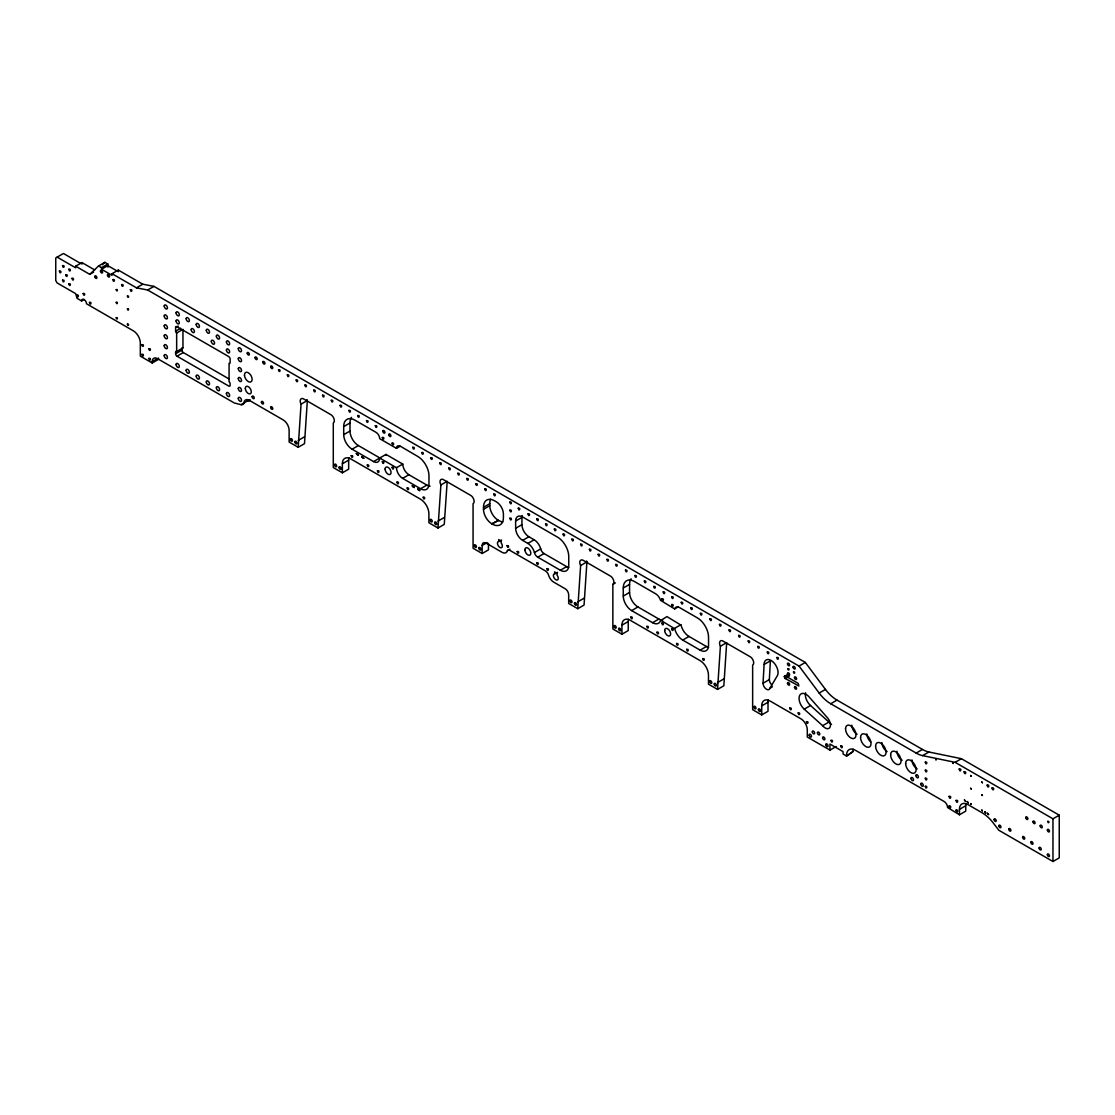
<?xml version="1.0" encoding="UTF-8"?>
<svg xmlns="http://www.w3.org/2000/svg" width="1115" height="1115" viewBox="0 0 1115 1115"><rect width="100%" height="100%" fill="white"/><g stroke="black" fill="none" stroke-linecap="round" stroke-linejoin="round"><path stroke-width="1.5" d="M772.43 686.798L769.921 688.248A4.948 2.857 60 0 1 766.089 688.986A4.948 2.857 60 0 1 763.05 683.23L764.096 664.47L770.395 660.847L769.336 679.606A4.948 2.857 60 0 0 771.928 685M784.361 676.415L785.281 675.885L798.256 683.397L798.856 685.99L785.044 678.38L784.361 676.415L786.883 674.965M306.946 399.63A4.962 2.857 60 0 0 307.35 400.508L304.493 443.672L298.207 447.296L301.05 404.146A4.962 2.857 60 0 1 301.44 398.626L302.012 398.501A4.962 2.857 60 0 1 304.019 399.17L330.848 414.655A4.948 2.857 60 0 1 332.786 416.466L333.315 417.275A4.948 2.857 60 0 1 333.287 422.989L333.287 467.561L342.375 472.802L348.661 469.178L348.661 460.133A11.861 6.843 60 0 1 348.953 457.791M586.518 561.026A4.962 2.857 60 0 0 586.908 561.918L584.065 605.069L577.765 608.706L580.622 565.542A4.962 2.857 60 0 1 581.013 560.037L581.57 559.911A4.962 2.857 60 0 1 583.577 560.566L610.407 576.065A4.948 2.857 60 0 1 612.358 577.877L612.888 578.685A4.948 2.857 60 0 1 612.86 584.385L612.86 628.958L621.933 634.212L628.233 630.574L628.233 621.543A11.861 6.843 60 0 1 628.512 619.201M720.402 646.254L726.687 642.616L723.844 685.781L717.544 689.404L720.402 646.254A4.962 2.857 60 0 1 720.792 640.735L721.363 640.609A4.962 2.857 60 0 1 723.356 641.278L750.186 656.763A4.948 2.857 60 0 1 752.137 658.575L752.667 659.383A4.948 2.857 60 0 1 752.639 665.097L752.639 709.67L761.726 714.91L768.012 711.286L768.012 702.241A11.861 6.843 60 0 1 768.305 699.899M440.899 484.914L447.199 481.276L444.272 524.371L437.986 528.008L440.899 484.914A4.962 2.857 60 0 1 441.233 479.366L441.805 479.227A4.962 2.857 60 0 1 443.798 479.868L470.628 495.353A4.948 2.857 60 0 1 472.579 497.165L473.108 497.987A4.948 2.857 60 0 1 473.067 503.687L473.067 548.259L482.154 553.5L488.454 549.876L488.454 543.451M708.61 647.439A11.861 6.843 60 0 1 706.436 646.519L689 636.456A11.861 6.843 60 0 1 681.028 625.153L666.951 616.609L660.554 620.595A11.861 6.843 60 0 1 652.582 622.686L631.661 610.602A11.861 6.843 60 0 1 623.271 596.079L623.271 588.009A15.819 9.129 60 0 1 634.449 581.542L655.676 593.807A7.415 4.279 60 0 1 660.526 600.344L674.645 608.943L678.408 606.769M674.645 608.943L674.77 608.567A7.415 4.279 60 0 1 679.62 607.619L697.349 617.863A15.819 9.129 60 0 1 708.541 637.236L708.541 645.306A11.861 6.843 60 0 1 700.15 650.143L682.715 640.08A11.861 6.843 60 0 1 674.742 628.776L660.665 620.247M769.921 688.248L777.141 676.038A9.882 5.7 60 0 0 772.89 661.753A9.882 5.7 60 0 0 764.096 664.47M57.144 257.119L75.667 267.823L75.667 266.206L89.785 274.36L98.594 265.955L104.88 262.332L107.82 264.018L107.82 265.635L118.302 271.684L118.302 270.081L112.016 273.705L112.016 275.321L101.535 269.272L101.535 267.656L107.82 264.018M102.371 264.729L104.88 262.332M75.667 266.206L81.953 262.569L94.663 269.914M89.785 274.36L93.562 272.172M101.535 269.272L107.82 265.635M80.531 263.363L63.444 253.495L55.75 257.927L55.75 280.534L57.144 282.945L75.667 293.649L77.06 298.318L81.604 300.952L84.127 299.489M112.016 273.705L136.476 287.837L142.762 284.2L153.954 286.374L805.337 662.449L825.448 689.418A29.659 17.115 60 0 0 837.017 700.109L922.467 749.447A29.659 17.115 60 0 0 928.893 751.998L961.409 758.688L1059.25 815.19L1059.25 857.881L1052.964 861.505L998.789 830.229L993.326 823.051A29.659 17.115 60 0 0 982.05 812.737L967.834 804.528A11.861 6.843 60 0 0 959.444 809.379L959.444 814.786L965.729 811.149L965.729 805.741A11.861 6.843 60 0 1 966.022 803.399M136.476 287.837L147.654 290.012L153.954 286.374M175.613 327.531A1.979 1.143 60 0 1 177.006 326.737L228.728 356.591A1.979 1.143 60 0 1 230.122 359.016L230.122 362.64A1.477 0.85 60 0 1 229.077 363.253L229.077 381.804A1.477 0.85 60 0 1 230.122 383.63L230.122 385.246A1.979 1.143 60 0 1 228.728 386.041L177.006 356.187A1.979 1.143 60 0 1 175.613 353.762L175.613 352.159A1.477 0.85 60 0 1 176.658 351.546L176.658 332.981A1.477 0.85 60 0 1 175.613 331.169L175.613 327.531L178.135 326.082M175.613 331.169L180.644 328.27M176.658 332.981L182.958 329.357L182.958 347.922A1.477 0.85 60 0 0 181.898 348.521L181.898 350.138A1.979 1.143 60 0 0 183.306 352.549L229.105 379.002M158.497 357.999L158.497 359.378L152.198 363.002L152.198 361.636L157.229 358.723M175.613 352.159L182.958 347.922M175.613 353.762L181.898 350.138M177.006 356.187L183.306 352.549M152.198 361.636A7.415 4.279 60 0 1 157.438 358.612L234.317 402.989L240.993 404.661L248.993 400.048M301.05 404.146L307.35 400.508M298.207 440.439L304.493 436.815M430.083 486.224A11.861 6.843 60 0 1 426.878 485.109L408.912 474.739A8.697 5.018 60 0 1 402.766 464.091L385.985 454.404L373.553 461.582L352.089 449.192A11.861 6.843 60 0 1 343.699 434.669L343.699 426.599L349.999 422.961A15.819 9.129 60 0 1 351.49 417.372M343.699 434.669L349.999 431.045L349.999 422.961M352.089 449.192L358.375 445.568L379.839 457.958A8.697 5.018 60 0 0 380.633 458.363M342.375 472.802L342.375 463.77L348.661 460.133M343.699 426.599A15.819 9.129 60 0 1 354.891 420.146L376.062 432.369A5.143 2.969 60 0 1 379.699 438.669L396.466 448.355L400.243 446.167L417.791 456.453A15.819 9.129 60 0 1 428.968 475.826L428.968 483.896A11.861 6.843 60 0 1 420.578 488.746L402.627 478.377A8.697 5.018 60 0 1 396.466 467.715L379.699 458.028A8.697 5.018 60 0 1 373.553 461.582M396.466 467.715L402.766 464.091M402.627 478.377L408.912 474.739M420.578 488.746L426.878 485.109M437.986 521.137L444.272 517.513M502.795 521.904A15.819 9.129 60 0 1 498.517 520.412L491.868 523.841A11.861 6.843 60 0 1 483.492 509.318L483.492 507.297L489.778 503.673A15.819 9.129 60 0 1 490.628 499.227M483.492 509.318L489.778 505.694L489.778 503.673M491.868 523.841L498.517 520.412M568.831 567.549A11.861 6.843 60 0 1 566.657 566.615L560.371 570.253L537.737 557.179A4.948 2.857 60 0 1 534.419 552.538L534.322 552.134A9.882 5.7 60 0 0 527.869 543.423L522.628 540.385A9.882 5.7 60 0 1 515.632 528.287L515.632 521.026L521.932 517.388A9.882 5.7 60 0 1 522.168 515.437M482.154 553.5L482.154 545.472L487.185 542.573M515.632 528.287L521.932 524.649L521.932 517.388M499.102 541.5L498.642 539.618L501.179 541.082L501.137 542.894A3.457 1.993 60 0 1 501.778 547.521A3.457 1.993 60 0 1 498.029 545.36A3.457 1.993 60 0 1 498.684 541.472L501.625 540.05M522.628 540.385L528.914 536.761L534.155 539.785A9.882 5.7 60 0 1 540.608 548.496L540.719 548.901A4.948 2.857 60 0 0 544.022 553.556L566.657 566.615M482.154 545.472A5.687 3.289 60 0 1 486.182 543.144L502.294 552.455A7.903 4.571 60 0 0 507.409 550.629L509.917 549.179M527.869 543.423L534.155 539.785M534.419 552.538L540.719 548.901M537.737 557.179L544.022 553.556M555.019 573.779L554.559 571.897L557.096 573.361L557.04 575.173A3.457 1.993 60 0 1 557.695 579.8A3.457 1.993 60 0 1 553.946 577.64A3.457 1.993 60 0 1 554.601 573.751L557.542 572.33M580.622 565.542L586.908 561.918M577.765 601.849L584.065 598.211M612.86 584.385L615.369 582.936M623.271 588.009L629.557 584.371A15.819 9.129 60 0 1 631.062 578.783M623.271 596.079L629.557 592.441L629.557 584.371M631.661 610.602L637.947 606.964L658.867 619.048A11.861 6.843 60 0 0 662.672 620.191M621.933 634.212L621.933 625.167L628.233 621.543M652.582 622.686L658.867 619.048M674.645 628.316L680.931 624.679M682.715 640.08L689 636.456M700.15 650.143L706.436 646.519M717.544 682.547L723.844 678.923M763.05 683.23L769.336 679.606M147.654 290.012L799.051 666.087L805.337 662.449M784.361 676.986L786.883 675.523M785.281 678.547L789.044 676.373M761.726 714.91L761.726 705.879L768.012 702.241M799.051 666.087L819.163 693.056L825.448 689.418M804.222 709.154L822.633 725.698A7.415 4.279 60 0 0 829.797 727.621A7.415 4.279 60 0 0 827.874 718.241L809.532 697.433A9.882 5.7 60 0 0 799.58 695.579A9.882 5.7 60 0 0 804.222 709.154L810.521 705.516L828.919 722.074A7.415 4.279 60 0 0 831.539 724.388M819.163 693.056A29.659 17.115 60 0 0 830.717 703.746L837.017 700.109M822.633 725.698L828.919 722.074M761.726 705.879A11.861 6.843 60 0 1 770.103 701.028L801.002 718.868A8.892 5.143 60 0 1 807.288 729.754L807.288 737.029L829.936 750.102L836.222 746.465M829.936 750.102L829.936 744.04L843.079 751.635L843.079 754.047L846.564 756.068L852.863 751.635A12.349 7.136 60 0 1 853.156 749.196M846.564 756.068L852.863 751.635M830.717 703.746L916.182 753.085L922.467 749.447M916.182 753.085A29.659 17.115 60 0 0 922.593 755.622L928.893 751.998M922.593 755.622L955.109 762.326L961.409 758.688M959.444 809.379L965.729 805.741M955.109 762.326L1052.964 818.814L1059.25 815.19M118.302 270.081L142.762 284.2M98.594 265.955L101.535 267.656M959.444 814.786L947.569 807.511A4.948 2.857 60 0 0 944.071 801.462L855.303 750.214A12.349 7.136 60 0 0 846.564 755.259M152.198 363.002L140.323 356.145L140.323 342.918A9.882 5.7 60 0 0 133.326 330.807L86.496 303.768A3.457 1.993 60 0 0 84.057 299.531A3.457 1.993 60 0 0 81.604 300.952M298.207 447.296L289.12 442.056L289.12 430.195A8.404 4.85 60 0 0 283.182 419.895L249.203 400.285A7.415 4.279 60 0 0 243.962 402.961A5.937 3.429 60 0 1 240.993 404.661M437.986 528.008L428.899 522.754L428.899 513.722A11.861 6.843 60 0 0 420.508 499.199L350.765 458.92A11.861 6.843 60 0 0 342.375 463.77M577.765 608.706L568.678 603.466L568.678 594.811A4.948 2.857 60 0 0 565.193 588.762L553.43 581.974A7.903 4.571 60 0 1 548.413 574.629A4.948 2.857 60 0 0 545.388 570.894L510.238 550.587A4.948 2.857 60 0 0 507.409 550.629M717.544 689.404L708.471 684.164L708.471 675.119A11.861 6.843 60 0 0 700.081 660.596L630.323 620.33A11.861 6.843 60 0 0 621.933 625.167M1052.964 818.814L1052.964 861.505M81.953 262.569L81.953 264.185M396.466 448.355A5.143 2.969 60 0 1 400.104 446.251M492.217 524.05A15.819 9.129 60 0 0 503.409 517.597L503.409 513.959A9.882 5.7 60 0 0 496.412 501.861L494.67 500.844A15.819 9.129 60 0 0 483.492 507.297M560.371 570.253A11.861 6.843 60 0 0 568.748 565.403L568.748 556.538A15.819 9.129 60 0 0 557.57 537.165L522.628 516.984A9.882 5.7 60 0 0 515.632 521.026M250.122 399.728A5.937 3.429 60 0 1 247.293 401.038M358.375 445.568A11.861 6.843 60 0 1 349.999 431.045M385.985 454.404A8.697 5.018 60 0 1 385.929 455.296M498.168 520.217A11.861 6.843 60 0 1 489.778 505.694M528.914 536.761A9.882 5.7 60 0 1 521.932 524.649M107.542 266.736A1.477 0.85 60 0 1 108.085 267.043M917.157 768.988A7.415 4.279 60 0 1 911.917 759.9M887.108 751.635A7.415 4.279 60 0 1 881.867 742.548M902.133 760.305A7.415 4.279 60 0 1 896.892 751.231M870.717 741.963A7.415 4.279 60 0 1 866.843 733.879M857.059 734.283A7.415 4.279 60 0 1 851.818 725.196M810.521 705.516A9.882 5.7 60 0 1 805.574 692.777M637.947 606.964A11.861 6.843 60 0 1 629.557 592.441M935.694 759.427L936.168 759.984L935.708 759.357M952.74 762.939L953.227 763.496L952.809 762.827M59.416 271.07C60.112 275.558 62.524 270.095 59.416 271.07M62.565 265.621C63.262 270.109 65.674 264.645 62.565 265.621M62.565 280.158C63.262 284.632 65.674 279.168 62.565 280.158M65.701 274.708C66.412 279.182 68.809 273.719 65.701 274.708M68.851 269.259C69.548 273.733 71.959 268.269 68.851 269.259M68.851 283.781C69.548 288.269 71.959 282.806 68.851 283.781M72.001 278.332C72.698 282.82 75.109 277.356 72.001 278.332M83.179 293.51C83.876 297.984 86.287 292.52 83.179 293.51M89.465 302.388C90.176 306.862 92.573 301.398 89.465 302.388M112.88 279.586C113.591 284.06 115.988 278.597 112.88 279.586M116.225 289.579C116.741 293.008 118.65 288.841 116.225 289.579M116.225 302.318C116.741 305.761 118.65 301.594 116.225 302.318M116.225 317.663C116.741 321.092 118.65 316.925 116.225 317.663M121.619 284.632C122.316 289.106 124.727 283.642 121.619 284.632M127.417 296.033C127.932 299.461 129.842 295.294 127.417 296.033M127.417 308.785C127.932 312.214 129.842 308.047 127.417 308.785M130.357 289.677C131.054 294.151 133.466 288.687 130.357 289.677M127.417 324.117C127.946 327.559 129.8 323.35 127.417 324.117M141.884 344.674C142.595 349.148 144.992 343.685 141.884 344.674M141.884 354.361C142.595 358.835 144.992 353.371 141.884 354.361M148.88 348.716C149.577 353.19 151.988 347.727 148.88 348.716M148.88 358.389C149.577 362.877 151.988 357.413 148.88 358.389M278.527 369.818C279.224 374.292 281.635 368.828 278.527 369.818M287.336 374.905C288.032 379.379 290.444 373.915 287.336 374.905M296.144 379.978C296.841 384.466 299.252 379.002 296.144 379.978M304.939 385.065C305.649 389.539 308.047 384.076 304.939 385.065M313.747 390.152C314.458 394.626 316.855 389.163 313.747 390.152M322.556 395.24C323.252 399.714 325.664 394.25 322.556 395.24M331.294 400.285C331.991 404.759 334.402 399.295 331.294 400.285M340.103 405.358C340.8 409.846 343.211 404.383 340.103 405.358M348.911 410.445C349.608 414.919 352.019 409.456 348.911 410.445M351.211 455.687C351.908 460.161 354.319 454.697 351.211 455.687M357.706 415.533C358.417 420.007 360.828 414.543 357.706 415.533M356.34 453.512L357.148 454.544L356.34 453.512M357.553 454.223L358.375 455.241L357.553 454.223M361.748 456.648L362.57 457.666L361.748 456.648M366.514 420.62C367.225 425.094 369.623 419.63 366.514 420.62M362.974 457.359L363.797 458.377L362.974 457.359M367.281 464.969C367.992 469.443 370.403 463.979 367.281 464.969M375.323 425.707C376.02 430.181 378.431 424.717 375.323 425.707M377.428 470.809C378.124 475.297 380.536 469.833 377.428 470.809M382.32 437.484C383.016 441.958 385.428 436.495 382.32 437.484M382.32 461.694C383.016 466.168 385.428 460.704 382.32 461.694M392.104 443.129C392.801 447.617 395.212 442.153 392.104 443.129M392.104 467.338C392.801 471.826 395.212 466.363 392.104 467.338M396.996 482.112C397.693 486.586 400.104 481.123 396.996 482.112M407.128 487.966C407.825 492.44 410.236 486.976 407.128 487.966M412.773 447.324C413.47 451.798 415.881 446.335 412.773 447.324M412.243 485.805L413.066 486.823L412.243 485.805M413.47 486.502L414.292 487.52L413.47 486.502M421.777 452.523C422.474 456.997 424.885 451.533 421.777 452.523M417.665 488.928L418.487 489.945L417.665 488.928M418.892 489.638L419.7 490.656L418.892 489.638M423.198 497.248C423.895 501.722 426.306 496.259 423.198 497.248M430.78 457.721C431.477 462.195 433.888 456.732 430.78 457.721M439.784 462.906C440.481 467.394 442.892 461.931 439.784 462.906M448.774 468.105C449.484 472.593 451.896 467.129 448.774 468.105M457.777 473.304C458.488 477.791 460.885 472.328 457.777 473.304M466.781 478.502C467.492 482.976 469.889 477.513 466.781 478.502M475.784 483.701C476.481 488.175 478.893 482.711 475.784 483.701M484.788 488.9C485.485 493.374 487.896 487.91 484.788 488.9M493.792 494.098C494.489 498.572 496.9 493.109 493.792 494.098M509.862 502.085C510.572 506.558 512.97 501.095 509.862 502.085M509.862 510.154C510.572 514.628 512.97 509.165 509.862 510.154M509.862 518.224C510.572 522.712 512.97 517.235 509.862 518.224M507.074 545.667C507.771 550.141 510.182 544.678 507.074 545.667M518.252 508.217C518.949 512.691 521.36 507.227 518.252 508.217M517.207 551.521C517.904 555.995 520.315 550.531 517.207 551.521M528.036 513.862C528.733 518.35 531.144 512.886 528.036 513.862M536.803 518.935C537.5 523.409 539.911 517.945 536.803 518.935M536.775 562.81C537.444 567.27 539.925 561.862 536.775 562.81M545.57 523.994C546.266 528.468 548.678 523.005 545.57 523.994M546.908 568.664C547.604 573.138 550.016 567.674 546.908 568.664M554.336 529.054C555.033 533.528 557.444 528.064 554.336 529.054M563.089 534.113C563.8 538.587 566.197 533.123 563.089 534.113M571.856 539.172C572.566 543.646 574.964 538.183 571.856 539.172M580.622 544.232C581.319 548.705 583.73 543.242 580.622 544.232M589.389 549.291C590.086 553.765 592.497 548.301 589.389 549.291M598.156 554.35C598.853 558.824 601.264 553.361 598.156 554.35M606.922 559.409C607.619 563.883 610.03 558.42 606.922 559.409M615.675 564.469C616.386 568.943 618.783 563.479 615.675 564.469M625.459 570.113C626.128 574.573 628.609 569.166 625.459 570.113M634.895 575.563C635.606 580.051 638.017 574.573 634.895 575.563M630.783 617.083C631.48 621.571 633.891 616.107 630.783 617.083M644.331 581.013C645.041 585.486 647.439 580.023 644.331 581.013M646.853 626.365C647.55 630.853 649.961 625.39 646.853 626.365M653.766 586.462C654.477 590.936 656.874 585.473 653.766 586.462M656.986 632.219C657.683 636.693 660.094 631.229 656.986 632.219M661.878 598.894C662.547 603.354 665.028 597.933 661.878 598.894M663.202 591.912C663.913 596.386 666.31 590.922 663.202 591.912M661.878 623.104C662.547 627.564 665.028 622.142 661.878 623.104M671.676 596.804C672.373 601.278 674.784 595.814 671.676 596.804M671.662 604.539C672.359 609.013 674.77 603.55 671.662 604.539M671.662 628.749C672.359 633.222 674.77 627.759 671.662 628.749M681.237 602.323C681.934 606.797 684.345 601.333 681.237 602.323M676.554 643.522C677.251 647.996 679.662 642.533 676.554 643.522M690.798 607.842C691.495 612.316 693.906 606.853 690.798 607.842M686.687 649.362C687.398 653.85 689.795 648.386 686.687 649.362M700.359 613.361C701.028 617.822 703.509 612.4 700.359 613.361M702.771 658.644C703.467 663.132 705.879 657.669 702.771 658.644M709.921 618.881C710.617 623.355 713.029 617.891 709.921 618.881M719.482 624.4C720.179 628.874 722.59 623.41 719.482 624.4M729.043 629.919C729.74 634.393 732.151 628.93 729.043 629.919M738.604 635.439C739.301 639.912 741.712 634.449 738.604 635.439M748.165 640.958C748.862 645.432 751.273 639.968 748.165 640.958M757.726 646.477C758.423 650.951 760.834 645.487 757.726 646.477M767.287 651.996C767.984 656.484 770.395 651.007 767.287 651.996M776.848 657.515C777.545 662.003 779.956 656.54 776.848 657.515M787.887 668.721C788.403 672.15 790.312 667.983 787.887 668.721M793.476 671.941C793.978 675.356 795.929 671.23 793.476 671.941M789.782 708.081C790.479 712.555 792.89 707.091 789.782 708.081M798.173 712.917C798.87 717.405 801.281 711.941 798.173 712.917M831.01 740.36C831.72 744.834 834.132 739.37 831.01 740.36M840.808 746.005C841.504 750.493 843.916 745.029 840.808 746.005M925.297 762.116C925.966 766.576 928.447 761.155 925.297 762.116M925.297 770.186C926.008 774.66 928.405 769.197 925.297 770.186M925.297 778.256C926.008 782.73 928.405 777.266 925.297 778.256M925.297 786.326C926.008 790.8 928.405 785.336 925.297 786.326M949.06 796.389C949.827 801.211 952.419 795.33 949.06 796.389M949.06 806.075C949.827 810.898 952.419 805.016 949.06 806.075M959.193 768.988C959.959 773.81 962.552 767.928 959.193 768.988M956.057 800.431C956.809 805.253 959.402 799.357 956.057 800.431M956.057 810.103C956.809 814.926 959.402 809.044 956.057 810.103M964.085 771.817C964.851 776.639 967.444 770.758 964.085 771.817M964.433 799.957L965.479 801.267L964.433 799.957M967.221 801.574L968.28 802.884L967.221 801.574M970.635 775.538L971.221 776.263L970.635 775.538M970.635 788.291L971.221 789.016L970.635 788.291M970.635 803.622L971.221 804.361L970.635 803.622M981.827 781.991L982.413 782.73L981.827 781.991M981.827 794.744L982.413 795.483L981.827 794.744M981.827 810.089L982.413 810.814L981.827 810.089M987.151 785.127C987.918 789.95 990.51 784.068 987.151 785.127M984.698 811.664L985.744 812.974L984.698 811.664M987.5 813.267L988.545 814.577L987.5 813.267M992.043 787.957C992.81 792.779 995.402 786.897 992.043 787.957M1047.738 821.407C1048.281 824.849 1050.135 820.64 1047.738 821.407M806.452 721.698C807.107 726.144 809.615 720.75 806.452 721.698M76.907 295.071C77.409 299.503 80.141 294.36 76.907 295.071M244.478 375.421A5.436 3.136 60 0 0 250.554 382.069A5.436 3.136 60 0 0 249.871 374.027A5.436 3.136 60 0 0 244.478 375.421M245.328 388.368A4.195 2.425 60 0 0 249.788 393.916A4.195 2.425 60 0 0 249.788 387.964A4.195 2.425 60 0 0 245.328 388.368M524.9 549.779A4.195 2.425 60 0 0 529.346 555.312A4.195 2.425 60 0 0 529.346 549.374A4.195 2.425 60 0 0 524.9 549.779M385.107 469.067A4.195 2.425 60 0 0 389.567 474.614A4.195 2.425 60 0 0 389.567 468.676A4.195 2.425 60 0 0 385.107 469.067M107.472 275.126A1.477 0.85 60 0 0 109.047 277.078A1.477 0.85 60 0 0 109.047 274.987A1.477 0.85 60 0 0 107.472 275.126M100.475 271.084A1.477 0.85 60 0 0 102.05 273.036A1.477 0.85 60 0 0 102.05 270.945A1.477 0.85 60 0 0 100.475 271.084M94.803 276.673A1.477 0.85 60 0 0 96.489 278.429A1.477 0.85 60 0 0 96.238 276.213A1.477 0.85 60 0 0 94.803 276.673M238.303 348.8A2.272 1.31 60 0 0 240.715 351.796A2.272 1.31 60 0 0 240.715 348.591A2.272 1.31 60 0 0 238.303 348.8M226.429 341.943A2.272 1.31 60 0 0 228.84 344.939A2.272 1.31 60 0 0 228.84 341.734A2.272 1.31 60 0 0 226.429 341.943M216.366 336.131A2.272 1.31 60 0 0 218.777 339.127A2.272 1.31 60 0 0 218.777 335.922A2.272 1.31 60 0 0 216.366 336.131M206.303 330.319A2.272 1.31 60 0 0 208.714 333.315A2.272 1.31 60 0 0 208.714 330.11A2.272 1.31 60 0 0 206.303 330.319M196.226 324.507A2.272 1.31 60 0 0 198.637 327.503A2.272 1.31 60 0 0 198.637 324.298A2.272 1.31 60 0 0 196.226 324.507M186.163 318.695A2.272 1.31 60 0 0 188.574 321.705A2.272 1.31 60 0 0 188.574 318.486A2.272 1.31 60 0 0 186.163 318.695M176.1 312.883A2.272 1.31 60 0 0 178.512 315.893A2.272 1.31 60 0 0 178.512 312.674A2.272 1.31 60 0 0 176.1 312.883M164.226 306.026A2.272 1.31 60 0 0 166.637 309.036A2.272 1.31 60 0 0 166.637 305.817A2.272 1.31 60 0 0 164.226 306.026M164.226 315.963A2.272 1.31 60 0 0 166.637 318.96A2.272 1.31 60 0 0 166.637 315.74A2.272 1.31 60 0 0 164.226 315.963M176.1 320.967A2.272 1.31 60 0 0 178.512 323.963A2.272 1.31 60 0 0 178.512 320.744A2.272 1.31 60 0 0 176.1 320.967M191.195 329.678A2.272 1.31 60 0 0 193.606 332.674A2.272 1.31 60 0 0 193.606 329.455A2.272 1.31 60 0 0 191.195 329.678M211.334 341.302A2.272 1.31 60 0 0 213.746 344.298A2.272 1.31 60 0 0 213.746 341.079A2.272 1.31 60 0 0 211.334 341.302M238.303 358.723A2.272 1.31 60 0 0 240.715 361.734A2.272 1.31 60 0 0 240.715 358.514A2.272 1.31 60 0 0 238.303 358.723M226.429 350.012A2.272 1.31 60 0 0 228.84 353.009A2.272 1.31 60 0 0 228.84 349.803A2.272 1.31 60 0 0 226.429 350.012M238.303 368.661A2.272 1.31 60 0 0 240.715 371.657A2.272 1.31 60 0 0 240.715 368.438A2.272 1.31 60 0 0 238.303 368.661M238.303 378.584A2.272 1.31 60 0 0 240.715 381.581A2.272 1.31 60 0 0 240.715 378.361A2.272 1.31 60 0 0 238.303 378.584M238.303 388.508A2.272 1.31 60 0 0 240.715 391.504A2.272 1.31 60 0 0 240.715 388.299A2.272 1.31 60 0 0 238.303 388.508M238.303 398.431A2.272 1.31 60 0 0 240.715 401.428A2.272 1.31 60 0 0 240.715 398.222A2.272 1.31 60 0 0 238.303 398.431M226.429 393.595A2.272 1.31 60 0 0 228.84 396.592A2.272 1.31 60 0 0 228.84 393.372A2.272 1.31 60 0 0 226.429 393.595M216.366 387.783A2.272 1.31 60 0 0 218.777 390.78A2.272 1.31 60 0 0 218.777 387.56A2.272 1.31 60 0 0 216.366 387.783M206.303 381.971A2.272 1.31 60 0 0 208.714 384.968A2.272 1.31 60 0 0 208.714 381.762A2.272 1.31 60 0 0 206.303 381.971M196.226 376.159A2.272 1.31 60 0 0 198.637 379.156A2.272 1.31 60 0 0 198.637 375.95A2.272 1.31 60 0 0 196.226 376.159M186.163 370.347A2.272 1.31 60 0 0 188.574 373.344A2.272 1.31 60 0 0 188.574 370.138A2.272 1.31 60 0 0 186.163 370.347M176.1 364.535A2.272 1.31 60 0 0 178.512 367.546A2.272 1.31 60 0 0 178.512 364.326A2.272 1.31 60 0 0 176.1 364.535M164.226 355.657A2.272 1.31 60 0 0 166.637 358.668A2.272 1.31 60 0 0 166.637 355.448A2.272 1.31 60 0 0 164.226 355.657M164.226 345.734A2.272 1.31 60 0 0 166.637 348.73A2.272 1.31 60 0 0 166.637 345.525A2.272 1.31 60 0 0 164.226 345.734M164.226 335.81A2.272 1.31 60 0 0 166.637 338.807A2.272 1.31 60 0 0 166.637 335.587A2.272 1.31 60 0 0 164.226 335.81M164.226 325.887A2.272 1.31 60 0 0 166.637 328.883A2.272 1.31 60 0 0 166.637 325.664A2.272 1.31 60 0 0 164.226 325.887M270.666 366.682A1.477 0.85 60 0 0 272.241 368.633A1.477 0.85 60 0 0 272.241 366.542A1.477 0.85 60 0 0 270.666 366.682M262.833 362.152A1.477 0.85 60 0 0 264.408 364.117A1.477 0.85 60 0 0 264.408 362.013A1.477 0.85 60 0 0 262.833 362.152M255.084 357.678A1.477 0.85 60 0 0 256.659 359.629A1.477 0.85 60 0 0 256.659 357.539A1.477 0.85 60 0 0 255.084 357.678M247.251 353.162A1.477 0.85 60 0 0 248.826 355.114A1.477 0.85 60 0 0 248.826 353.023A1.477 0.85 60 0 0 247.251 353.162M334.514 464.83A1.477 0.85 60 0 0 336.089 466.795A1.477 0.85 60 0 0 336.089 464.69A1.477 0.85 60 0 0 334.514 464.83M339.058 467.45A1.477 0.85 60 0 0 340.632 469.415A1.477 0.85 60 0 0 340.632 467.31A1.477 0.85 60 0 0 339.058 467.45M294.89 441.958A1.477 0.85 60 0 0 296.451 443.909A1.477 0.85 60 0 0 296.451 441.819A1.477 0.85 60 0 0 294.89 441.958M290.346 439.338A1.477 0.85 60 0 0 291.907 441.289A1.477 0.85 60 0 0 291.907 439.185A1.477 0.85 60 0 0 290.346 439.338M270.666 407.435A1.477 0.85 60 0 0 272.241 409.386A1.477 0.85 60 0 0 272.241 407.296A1.477 0.85 60 0 0 270.666 407.435M261.412 402.083A1.477 0.85 60 0 0 262.973 404.048A1.477 0.85 60 0 0 262.973 401.944A1.477 0.85 60 0 0 261.412 402.083M252.143 396.745A1.477 0.85 60 0 0 253.718 398.696A1.477 0.85 60 0 0 253.718 396.606A1.477 0.85 60 0 0 252.143 396.745M434.669 522.656A1.477 0.85 60 0 0 436.244 524.607A1.477 0.85 60 0 0 436.244 522.517A1.477 0.85 60 0 0 434.669 522.656M430.125 520.036A1.477 0.85 60 0 0 431.7 521.987A1.477 0.85 60 0 0 431.7 519.897A1.477 0.85 60 0 0 430.125 520.036M474.293 545.542A1.477 0.85 60 0 0 475.868 547.493A1.477 0.85 60 0 0 475.868 545.402A1.477 0.85 60 0 0 474.293 545.542M478.837 548.162A1.477 0.85 60 0 0 480.412 550.113A1.477 0.85 60 0 0 480.412 548.023A1.477 0.85 60 0 0 478.837 548.162M569.904 600.734A1.477 0.85 60 0 0 571.479 602.699A1.477 0.85 60 0 0 571.479 600.595A1.477 0.85 60 0 0 569.904 600.734M574.448 603.354A1.477 0.85 60 0 0 576.023 605.32A1.477 0.85 60 0 0 576.023 603.215A1.477 0.85 60 0 0 574.448 603.354M388.787 434.627A1.477 0.85 60 0 0 390.361 436.592A1.477 0.85 60 0 0 390.361 434.488A1.477 0.85 60 0 0 388.787 434.627M382.835 431.198A1.477 0.85 60 0 0 384.41 433.15A1.477 0.85 60 0 0 384.41 431.059A1.477 0.85 60 0 0 382.835 431.198M664.679 630.477A4.195 2.425 60 0 0 669.139 636.024A4.195 2.425 60 0 0 669.139 630.073A4.195 2.425 60 0 0 664.679 630.477M905.631 763.538A7.415 4.279 60 0 0 913.492 773.322A7.415 4.279 60 0 0 913.492 762.827A7.415 4.279 60 0 0 905.631 763.538M890.606 754.855A7.415 4.279 60 0 0 898.467 764.639A7.415 4.279 60 0 0 898.467 754.158A7.415 4.279 60 0 0 890.606 754.855M875.582 746.186A7.415 4.279 60 0 0 883.442 755.97A7.415 4.279 60 0 0 883.442 745.475A7.415 4.279 60 0 0 875.582 746.186M860.543 737.503A7.415 4.279 60 0 0 868.418 747.287A7.415 4.279 60 0 0 868.418 736.806A7.415 4.279 60 0 0 860.543 737.503M845.518 728.834A7.415 4.279 60 0 0 853.379 738.618A7.415 4.279 60 0 0 853.379 728.123A7.415 4.279 60 0 0 845.518 728.834M614.072 626.24A1.477 0.85 60 0 0 615.647 628.191A1.477 0.85 60 0 0 615.647 626.1A1.477 0.85 60 0 0 614.072 626.24M618.616 628.86A1.477 0.85 60 0 0 620.191 630.811A1.477 0.85 60 0 0 620.191 628.721A1.477 0.85 60 0 0 618.616 628.86M709.684 681.446A1.477 0.85 60 0 0 711.259 683.397A1.477 0.85 60 0 0 711.259 681.293A1.477 0.85 60 0 0 709.684 681.446M714.227 684.066A1.477 0.85 60 0 0 715.802 686.018A1.477 0.85 60 0 0 715.802 683.927A1.477 0.85 60 0 0 714.227 684.066M753.865 706.938A1.477 0.85 60 0 0 755.426 708.903A1.477 0.85 60 0 0 755.426 706.798A1.477 0.85 60 0 0 753.865 706.938M758.409 709.558A1.477 0.85 60 0 0 759.97 711.523A1.477 0.85 60 0 0 759.97 709.419A1.477 0.85 60 0 0 758.409 709.558M915.903 775.524A1.784 1.031 60 0 0 917.784 777.866A1.784 1.031 60 0 0 917.784 775.357A1.784 1.031 60 0 0 915.903 775.524M920.795 783.998A1.784 1.031 60 0 0 922.676 786.34A1.784 1.031 60 0 0 922.676 783.817A1.784 1.031 60 0 0 920.795 783.998M911.011 778.34A1.784 1.031 60 0 0 912.892 780.695A1.784 1.031 60 0 0 912.892 778.172A1.784 1.031 60 0 0 911.011 778.34M1047.375 830.034A1.477 0.85 60 0 0 1048.936 831.985A1.477 0.85 60 0 0 1048.936 829.895A1.477 0.85 60 0 0 1047.375 830.034M1040.17 825.88A1.477 0.85 60 0 0 1041.745 827.832A1.477 0.85 60 0 0 1041.745 825.741A1.477 0.85 60 0 0 1040.17 825.88M1032.978 821.727A1.477 0.85 60 0 0 1034.539 823.678A1.477 0.85 60 0 0 1034.539 821.574A1.477 0.85 60 0 0 1032.978 821.727M1025.772 817.56A1.477 0.85 60 0 0 1027.347 819.525A1.477 0.85 60 0 0 1027.347 817.42A1.477 0.85 60 0 0 1025.772 817.56M1047.375 854.648A1.477 0.85 60 0 0 1048.936 856.599A1.477 0.85 60 0 0 1048.936 854.508A1.477 0.85 60 0 0 1047.375 854.648M1039.124 848.027A1.477 0.85 60 0 0 1040.699 849.992A1.477 0.85 60 0 0 1040.699 847.888A1.477 0.85 60 0 0 1039.124 848.027M1030.873 842.327A1.477 0.85 60 0 0 1032.448 844.292A1.477 0.85 60 0 0 1032.448 842.187A1.477 0.85 60 0 0 1030.873 842.327M1022.622 837.212A1.477 0.85 60 0 0 1024.197 839.177A1.477 0.85 60 0 0 1024.197 837.072A1.477 0.85 60 0 0 1022.622 837.212M1008.782 829.226A1.477 0.85 60 0 0 1010.357 831.177A1.477 0.85 60 0 0 1010.357 829.086A1.477 0.85 60 0 0 1008.782 829.226M998.859 825.839A1.477 0.85 60 0 0 1000.434 827.79A1.477 0.85 60 0 0 1000.434 825.699A1.477 0.85 60 0 0 998.859 825.839M994.106 819.539A1.477 0.85 60 0 0 995.681 821.504A1.477 0.85 60 0 0 995.681 819.4A1.477 0.85 60 0 0 994.106 819.539M793.099 667.091A1.477 0.85 60 0 0 794.674 669.056A1.477 0.85 60 0 0 794.674 666.951A1.477 0.85 60 0 0 793.099 667.091M787.511 663.871A1.477 0.85 60 0 0 789.086 665.822A1.477 0.85 60 0 0 789.086 663.732A1.477 0.85 60 0 0 787.511 663.871M787.511 673.544A1.477 0.85 60 0 0 789.086 675.509A1.477 0.85 60 0 0 789.086 673.404A1.477 0.85 60 0 0 787.511 673.544M787.511 683.23A1.477 0.85 60 0 0 789.086 685.195A1.477 0.85 60 0 0 789.086 683.091A1.477 0.85 60 0 0 787.511 683.23M794.507 687.272A1.477 0.85 60 0 0 796.068 689.223A1.477 0.85 60 0 0 796.068 687.133A1.477 0.85 60 0 0 794.507 687.272M794.507 677.586A1.477 0.85 60 0 0 796.068 679.537A1.477 0.85 60 0 0 796.068 677.446A1.477 0.85 60 0 0 794.507 677.586M825.769 744.639A1.631 0.948 60 0 0 827.553 746.716A1.631 0.948 60 0 0 827.441 744.36A1.631 0.948 60 0 0 825.769 744.639M822.605 737.921A1.631 0.948 60 0 0 824.473 739.816A1.631 0.948 60 0 0 824.166 737.363A1.631 0.948 60 0 0 822.605 737.921M817.462 732.806A1.631 0.948 60 0 0 819.191 734.952A1.631 0.948 60 0 0 819.191 732.653A1.631 0.948 60 0 0 817.462 732.806M812.333 731.914A1.631 0.948 60 0 0 814.159 733.907A1.631 0.948 60 0 0 813.95 731.496A1.631 0.948 60 0 0 812.333 731.914M809.183 735.273A1.631 0.948 60 0 0 811.079 737.085A1.631 0.948 60 0 0 810.661 734.59A1.631 0.948 60 0 0 809.183 735.273"/></g></svg>
